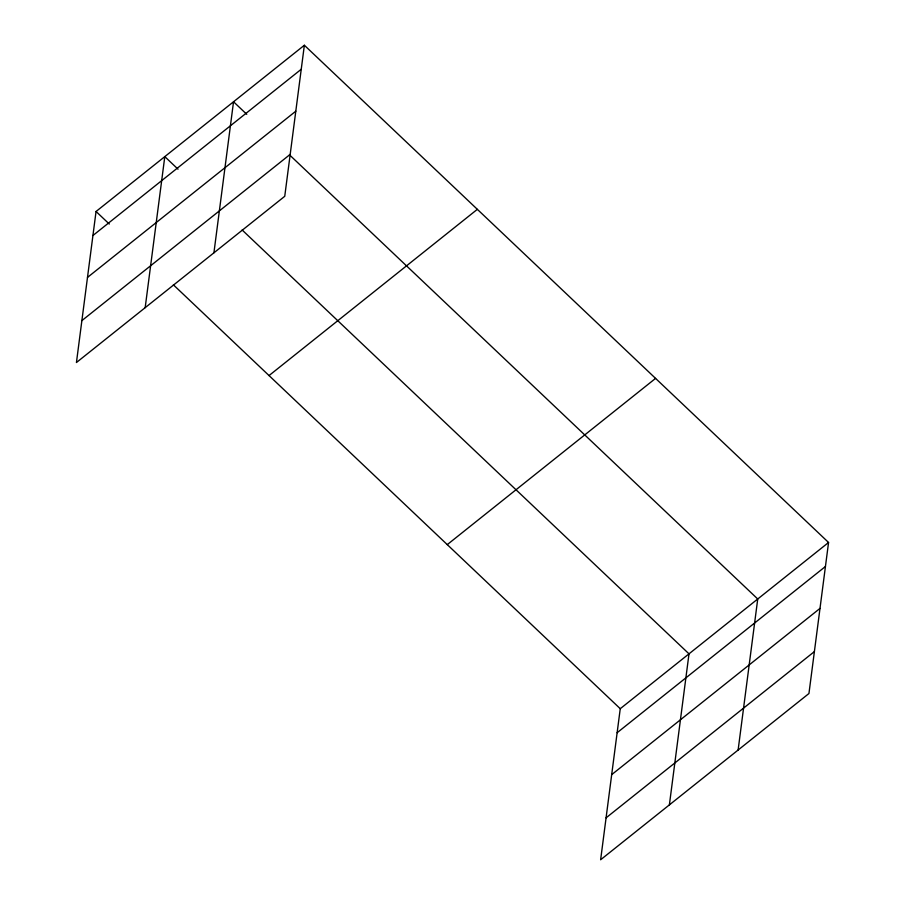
<?xml version="1.0" encoding="UTF-8"?>
<svg xmlns="http://www.w3.org/2000/svg" width="905" height="905" viewBox="0 0 905 905"><rect width="100%" height="100%" fill="white"/><g stroke="black" fill="none" stroke-linecap="round" stroke-linejoin="round"><path stroke-width="1.36" d="M304.363 45.25L96.054 211.487L76.439 362.52L284.747 196.295L304.363 45.25L828.561 542.48L808.946 693.513L600.637 859.75L620.253 708.706L828.561 542.48M145.173 307.666L164.801 156.622L178.025 169.178M213.919 252.812L233.535 101.767L246.76 114.313M669.383 804.896L688.999 653.851L242.133 229.983M738.118 750.041L757.734 598.997L289.498 154.857M92.932 235.504L301.241 69.266M87.491 277.416L295.799 111.191M81.88 320.608L290.188 154.37M269.045 375.564L477.342 209.338M447.274 544.618L655.571 378.392M617.142 732.722L825.439 566.496M611.69 774.646L819.998 608.409M606.09 817.837L814.387 651.6M96.054 211.487L109.279 224.033M173.387 284.837L620.253 708.706"/></g></svg>
